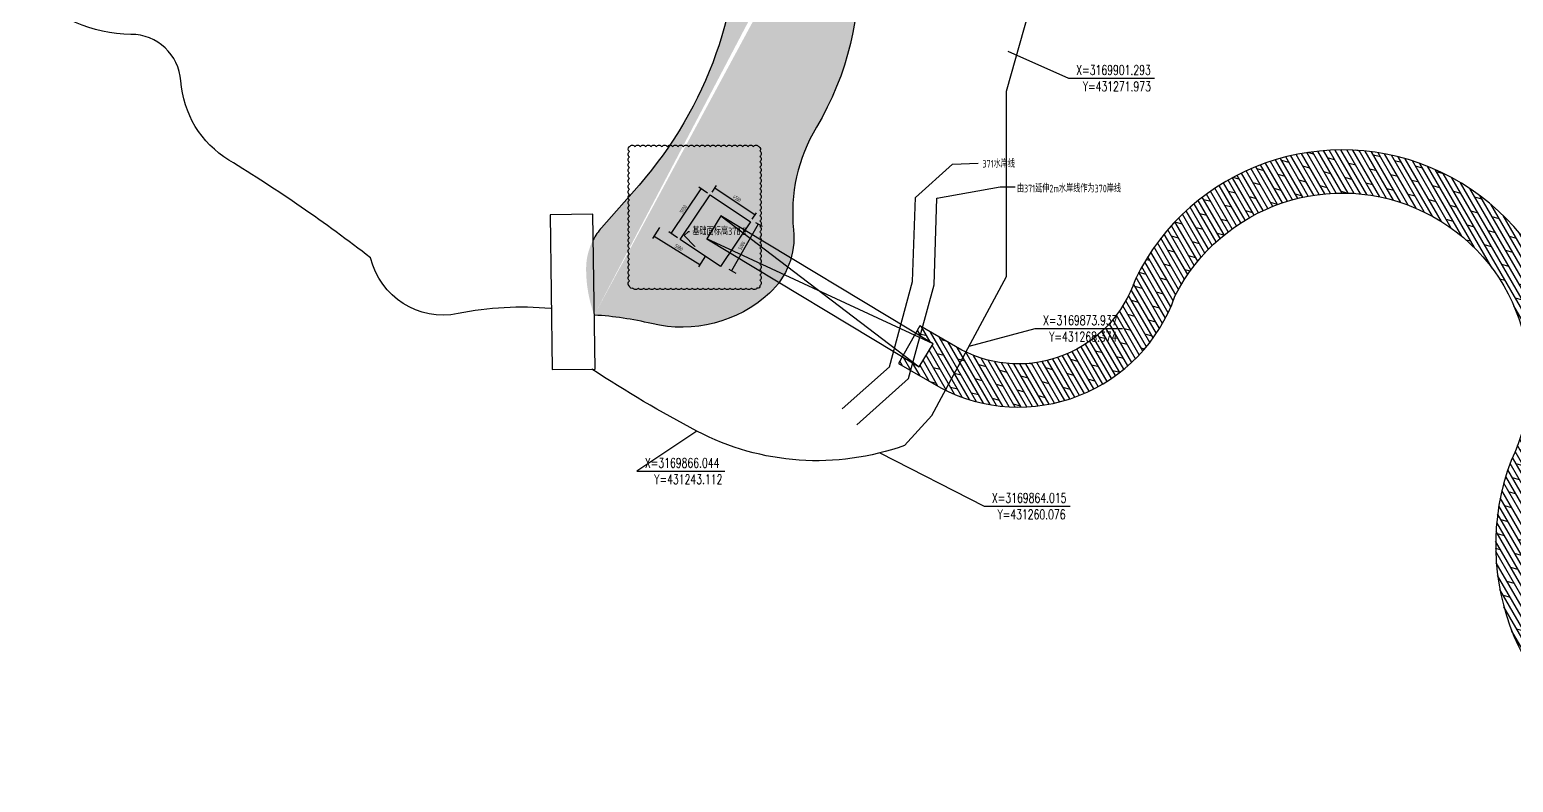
# Model space of a CAD drawing. Header units: millimetres. Extents: x -2430464 to 225692, y -180 to 1805330.
# Drawn here: x -211516 to -73847, y 1098942 to 1168783 of the extents above; entities that cross this region are included whole.
import ezdxf

# ---------------------------------------------------------------- set-up
doc = ezdxf.new("R2010")
doc.units = ezdxf.units.MM
doc.header["$LTSCALE"] = 1000
doc.layers.get('0').update_dxf_attribs({"linetype": 'CONTINUOUS'})
doc.layers.get('DEFPOINTS').update_dxf_attribs({"linetype": 'CONTINUOUS'})
for name, color, linetype in [('03LS-上木标注', 50, 'CONTINUOUS'), ('DIM_COOR', 3, 'CONTINUOUS'), ('HYDA', 7, 'CONTINUOUS'), ('LP-003设计水位线', 172, 'CONTINUOUS'), ('LP-014绿化填充', 88, 'CONTINUOUS'), ('LP-10铺装填充', 251, 'CONTINUOUS'), ('PUB_TEXT', 7, 'CONTINUOUS'), ('W-bridge approach引桥', 4, 'CONTINUOUS'), ('W-STEEL_FRAME钢架', 3, 'CONTINUOUS'), ('W-WOOD_FLOOR木地板', 30, 'CONTINUOUS'), ('现状', 8, 'CONTINUOUS')]:
    doc.layers.add(name, color=color, linetype=linetype)
doc.styles.add('_TCH_DIM', font='SIMPLEX.shx', dxfattribs={"width": 0.7, "bigfont": 'GBCBIG.shx'})
doc.styles.get("Standard").update_dxf_attribs({"font": 'tssdeng.shx', "width": 0.7, "bigfont": 'hztxt.shx'})
doc.dimstyles.get("Standard").update_dxf_attribs({"dimscale": 100, "dimtxt": 3.5, "dimasz": 1, "dimexe": 2.5, "dimexo": 3, "dimgap": 1.5, "dimtad": 1, "dimdec": 0, "dimzin": 0, "dimdsep": 46, "dimtxsty": 'Standard', "dimblk": 'ARCHTICK', "dimcen": 0.09, "dimadec": 0, "dimazin": 0, "dimtfac": 1, "dimtdec": 0, "dimtix": 1, "dimtmove": 2, "dimatfit": 3, "dimldrblk": 'ARCHTICK', "dimfxl": 0, "dimtolj": 1, "dimtzin": 0, "dimarcsym": 0})

# ---------------------------------------------------------------- blocks, each defined once
blk = doc.blocks.new('_ARCHTICK')
at = {"color": 0, "linetype": 'ByBlock', "const_width": 0.4}
blk.add_lwpolyline([(-0.5, -0.5), (0.5, 0.5)], dxfattribs=at)
blk = doc.blocks.new('*D374')
at = {"layer": '03LS-上木标注', "color": 0, "lineweight": -2, "transparency": 16777216}
for p, q in [((-143923.7968797227, 1150748.04278655), (-146381.0769882937, 1146393.530819844)), ((-143512.7662545374, 1150516.095466849), (-144141.5224780572, 1150870.906791978)), ((-145970.0463631085, 1146161.583500144), (-146598.8025866283, 1146516.394825272))]:
    blk.add_line(p, q, dxfattribs=at)
at = {"layer": 'DEFPOINTS', "color": 0, "transparency": 16777216}
for p in [(-143251.495536536, 1150368.658660335), (-146381.0769882937, 1146393.530819844), (-145708.775645107, 1146014.14669363)]:
    blk.add_point(p, dxfattribs=at)
at = {"layer": '03LS-上木标注', "color": 0, "lineweight": -2, "transparency": 16777216, "xscale": 100, "yscale": 100, "zscale": 100}
for p, rotation in [((-143923.7968797227, 1150748.04278655), 60.56367334164504), ((-146381.0769882937, 1146393.530819844), 240.563673341645)]:
    blk.add_blockref('_ARCHTICK', p, dxfattribs=dict(at, rotation=rotation))
at = {"layer": '03LS-上木标注', "color": 0, "transparency": 16777216, "insert": (-145435.480211843, 1148730.510010254), "char_height": 350, "attachment_point": 5, "rotation": 60.56367334164505}
blk.add_mtext('\\A1;5000', dxfattribs=at)
blk = doc.blocks.new('*D378')
at = {"layer": '03LS-上木标注', "color": 0, "lineweight": -2, "transparency": 16777216}
for p, q in [((-148197.2824479957, 1153707.263646765), (-147793.3555613342, 1154308.425277252)), ((-147932.7830482639, 1154100.916299402), (-144197.6214471376, 1151591.221534787)), ((-144462.1208468694, 1151197.568882151), (-144058.1939602079, 1151798.730512638))]:
    blk.add_line(p, q, dxfattribs=at)
at = {"layer": 'DEFPOINTS', "color": 0, "transparency": 16777216}
for p in [(-148364.5954323113, 1153458.252873344), (-144629.433831185, 1150948.55810873), (-144197.6214471376, 1151591.221534787)]:
    blk.add_point(p, dxfattribs=at)
at = {"layer": '03LS-上木标注', "color": 0, "lineweight": -2, "transparency": 16777216, "xscale": 100, "yscale": 100, "zscale": 100}
for p, rotation in [((-147932.7830482639, 1154100.916299402), 146.1024271486311), ((-144197.6214471376, 1151591.221534787), 326.1024271486311)]:
    blk.add_blockref('_ARCHTICK', p, dxfattribs=dict(at, rotation=rotation))
at = {"layer": '03LS-上木标注', "color": 0, "transparency": 16777216, "insert": (-145883.946514692, 1153115.8305883), "char_height": 350, "attachment_point": 5, "rotation": 326.10242714863114}
blk.add_mtext('\\A1;4500', dxfattribs=at)
blk = doc.blocks.new('*D379')
at = {"layer": '03LS-上木标注', "color": 0, "lineweight": -2, "transparency": 16777216}
for p, q in [((-151992.460912334, 1149872.018480941), (-149203.9111739865, 1154022.198037787)), ((-148613.6062061528, 1153625.565858131), (-149411.42015184, 1154161.625524712)), ((-151402.1559445004, 1149475.386301284), (-152199.9698901875, 1150011.445967866))]:
    blk.add_line(p, q, dxfattribs=at)
at = {"layer": 'DEFPOINTS', "color": 0, "transparency": 16777216}
for p in [(-149203.9111739865, 1154022.198037787), (-148364.5954327285, 1153458.252873821), (-151153.1451710761, 1149308.073316975)]:
    blk.add_point(p, dxfattribs=at)
at = {"layer": '03LS-上木标注', "color": 0, "lineweight": -2, "transparency": 16777216, "xscale": 100, "yscale": 100, "zscale": 100}
for p, rotation in [((-149203.9111739865, 1154022.198037787), 56.10242714995591), ((-151992.460912334, 1149872.018480941), 236.1024271499559)]:
    blk.add_blockref('_ARCHTICK', p, dxfattribs=dict(at, rotation=rotation))
at = {"layer": '03LS-上木标注', "color": 0, "transparency": 16777216, "insert": (-150867.9477143698, 1152128.363992366), "char_height": 350, "attachment_point": 5, "rotation": 56.102427149955915}
blk.add_mtext('\\A1;5000', dxfattribs=at)
blk = doc.blocks.new('*D375')
at = {"layer": '03LS-上木标注', "color": 0, "lineweight": -2, "transparency": 16777216}
for p, q in [((-153079.4407892603, 1150418.486910025), (-153709.5610394565, 1149394.60318325)), ((-153578.5309581878, 1149607.514239334), (-149320.3098363997, 1146986.912613892)), ((-148821.2196674722, 1147797.885284583), (-149451.3399176684, 1146774.001557808))]:
    blk.add_line(p, q, dxfattribs=at)
at = {"layer": 'DEFPOINTS', "color": 0, "transparency": 16777216}
for p in [(-152922.2046917379, 1150673.980177326), (-149320.3098363997, 1146986.912613892), (-148663.9835699499, 1148053.378551884)]:
    blk.add_point(p, dxfattribs=at)
at = {"layer": '03LS-上木标注', "color": 0, "lineweight": -2, "transparency": 16777216, "xscale": 100, "yscale": 100, "zscale": 100}
for p, rotation in [((-153578.5309581878, 1149607.514239334), 148.390957170634), ((-149320.3098363997, 1146986.912613892), 328.3909571706341)]:
    blk.add_blockref('_ARCHTICK', p, dxfattribs=dict(at, rotation=rotation))
at = {"layer": '03LS-上木标注', "color": 0, "transparency": 16777216, "insert": (-151279.0812916445, 1148573.997799522), "char_height": 350, "attachment_point": 5, "rotation": 328.390957170634}
blk.add_mtext('\\A1;5000', dxfattribs=at)
blk = doc.blocks.new('23YINQIAO')
at = {"layer": 'W-bridge approach引桥'}
for p, q in [((0, 0), (23000, -2500)), ((23000, 0), (0, -2500))]:
    blk.add_line(p, q, dxfattribs=at)
blk.add_lwpolyline([(0, -2500), (23000, -2500), (23000, 0), (0, 0)], close=True, dxfattribs=at)

msp = doc.modelspace()

# ---------------------------------------------------------------- hatches: boundary and pattern name
at = {"layer": 'LP-014绿化填充'}
h = msp.add_hatch(dxfattribs=at)
h.set_pattern_fill('CROSS', color=256, scale=300)
h.set_pattern_definition([(0, (-431392709.98357, -3169114513.621448), (476.25, 476.25), [238.125, -714.375]), (90, (-431392590.92107, -3169114632.683948), (-476.25, 476.25), [238.125, -714.375])])
edge = h.paths.add_edge_path()
edge.add_arc((-183043.8371509016, 1179008.878506107), 37352.2674651971, -41.28010995293681, 2.2851756265657173, ccw=False)
edge.add_line((-154973.8619332612, 1154366.062594337), (-158460.2262094319, 1150394.837910576))
edge.add_arc((-154151.4303175509, 1146612.117649956), 5733.64583907974, 138.7198900454956, 179.8934164844077)
edge.add_arc((-147311.7262649834, 1146599.394190235), 12573.36172609495, 179.8934164845375, 200.0158733906191)
edge.add_arc((-82928.62649002671, 1194517.031258507), 48853.9800301853, 124.4444848456337, 171.4377468858814)
edge.add_arc((-24908.9039079845, 1185781.467404766), 107527.6392339944, 171.4377468858316, 177.7924864473781)
edge.add_arc((-187820.0680280626, 1192061.278239174), 55504.51532172667, 343.03308399434843, 357.79248644729023, ccw=False)
edge.add_arc((-161815.7625987828, 1173704.23839323), 27170.26221057995, -30.973574931936128, 4.559204774895591, ccw=False)
edge.add_arc((-125291.1690960228, 1151780.969205303), 15428.74790008438, 149.0264250685383, 185.8762185983437)
edge.add_arc((-147596.9980197847, 1149485.242829723), 6994.908438038957, -47.61728617154017, 5.876218596222316, ccw=False)
edge.add_arc((-150999.1304163039, 1153213.311409397), 12041.98681867961, 256.53349664274253, 312.38271382832255, ccw=False)
edge.add_arc((-161009.7158409059, 1111408.569145126), 30944.61919208876, 76.53349664267674, 86.50934485443014)
edge.add_spline(control_points=[(-107855.1183221638, 1237196.656713886), (-108781.6656727493, 1236379.013306541), (-109707.5488806665, 1235560.226082725), (-110633.4320885241, 1234741.43885891)], knot_values=[310110.3547635298, 310110.3547635298, 310110.3547635298, 310110.3547635298, 313771.1323424431, 313771.1323424431, 313771.1323424431, 313771.1323424431], degree=3, periodic=0)
edge.add_line((-145721.2742581666, 1180498.235383911), (-145720.7966935337, 1198348.542087955))
edge.add_line((-145720.7966935337, 1198348.542087955), (-116014.0696600378, 1241885.801811619))
edge.add_line((-116014.0696600378, 1241885.801811619), (-107856.8736101091, 1237197.665520592))
at = {"layer": 'W-WOOD_FLOOR木地板'}
h = msp.add_hatch(dxfattribs=at)
h.set_pattern_fill('DOLMIT', color=256, scale=600, angle=120)
h.set_pattern_definition([(120, (-2559274.481044799, -976417.2961703106), (-412.4404728073154, -238.1226179999999), []), (165, (-2559274.481044799, -976417.2961703106), (-348.6354716218353, -1301.125293413426), [673.5127620000001, -1347.024])])
h.paths.add_polyline_path([(-108945.909963808, 1145583.010930732, -0.461885297963953), (-125034.6816715505, 1139053.952778634), (-128914.9319048682, 1141288.931695241), (-129299.7929935073, 1140616.537098662), (-127686.9542267192, 1139644.680879926), (-128977.2455083542, 1137503.384915204), (-130541.9992570621, 1138446.266307185), (-130901.6710573053, 1137817.880164331), (-126962.6849778984, 1135548.379496032, 0.4578530459833144), (-105244.9134144923, 1144044.221767108, -0.9894876243785843), (-74047.40184053499, 1128811.650055039, 0.9463334854457344), (-33826.99643175397, 1110933.533933852, -0.3088704204326965), (-26642.25421562046, 1114955.068100214), (-23244.98104479909, 1114200.703829689), (-23112.00167864468, 1114799.575290813), (-26371.16100468813, 1115654.309953785), (-25736.96731051803, 1118072.532102032), (-22569.68524228921, 1117241.892817388), (-22377.90034634154, 1118105.594489153), (-25775.17351716291, 1118859.958759678, 0.3223866475410047), (-37397.98727215454, 1112735.955088452, -0.9419137824269325), (-70359.12795619527, 1127255.299083753, 0.9919434119429231)])

# ---------------------------------------------------------------- linework, layer by layer
at = {"layer": '03LS-上木标注'}
for p, q in [((-151153.1451710761, 1149308.073316975), (-148364.5954323113, 1153458.252873344)), ((-147417.9835699499, 1146798.378551884), (-151153.1451710761, 1149308.073316975))]:
    msp.add_line(p, q, dxfattribs=at)
at = {"layer": '03LS-上木标注', "color": 6}
msp.add_lwpolyline([(-155856.9326455295, 1157929.53751461, -0.52056705), (-155356.9326455295, 1157929.53751461, -0.52056705), (-154856.9326455295, 1157929.53751461, -0.52056705), (-154356.9326455295, 1157929.53751461, -0.52056705), (-153856.9326455295, 1157929.53751461, -0.52056705), (-153356.9326455295, 1157929.53751461, -0.52056705), (-152856.9326455295, 1157929.53751461, -0.52056705), (-152356.9326455295, 1157929.53751461, -0.52056705), (-151856.9326455295, 1157929.53751461, -0.52056705), (-151356.9326455295, 1157929.53751461, -0.52056705), (-150856.9326455295, 1157929.53751461, -0.52056705), (-150356.9326455295, 1157929.53751461, -0.52056705), (-149856.9326455295, 1157929.53751461, -0.52056705), (-149356.9326455295, 1157929.53751461, -0.52056705), (-148856.9326455295, 1157929.53751461, -0.52056705), (-148356.9326455295, 1157929.53751461, -0.52056705), (-147856.9326455295, 1157929.53751461, -0.52056705), (-147356.9326455295, 1157929.53751461, -0.52056705), (-146856.9326455295, 1157929.53751461, -0.52056705), (-146356.9326455295, 1157929.53751461, -0.52056705), (-145856.9326455295, 1157929.53751461, -0.52056705), (-145356.9326455295, 1157929.53751461, -0.52056705), (-144856.9326455295, 1157929.53751461, -0.52056705), (-144356.9326455295, 1157929.53751461, -0.52056705), (-143856.9326455295, 1157929.53751461, -0.52056705), (-143762.775645107, 1157523.694515152, -0.52056705), (-143762.775645107, 1157023.694515152, -0.52056705), (-143762.775645107, 1156523.694515152, -0.52056705), (-143762.775645107, 1156023.694515152, -0.52056705), (-143762.775645107, 1155523.694515152, -0.52056705), (-143762.775645107, 1155023.694515152, -0.52056705), (-143762.775645107, 1154523.694515152, -0.52056705), (-143762.775645107, 1154023.694515152, -0.52056705), (-143762.775645107, 1153523.694515152, -0.52056705), (-143762.775645107, 1153023.694515152, -0.52056705), (-143762.775645107, 1152523.694515152, -0.52056705), (-143762.775645107, 1152023.694515152, -0.52056705), (-143762.775645107, 1151523.694515152, -0.52056705), (-143762.775645107, 1151023.694515152, -0.52056705), (-143762.775645107, 1150523.694515152, -0.52056705), (-143762.775645107, 1150023.694515152, -0.52056705), (-143762.775645107, 1149523.694515152, -0.52056705), (-143762.775645107, 1149023.694515152, -0.52056705), (-143762.775645107, 1148523.694515152, -0.52056705), (-143762.775645107, 1148023.694515152, -0.52056705), (-143762.775645107, 1147523.694515152, -0.52056705), (-143762.775645107, 1147023.694515152, -0.52056705), (-143762.775645107, 1146523.694515152, -0.52056705), (-143762.775645107, 1146023.694515152, -0.52056705), (-143762.775645107, 1145523.694515152, -0.52056705), (-143762.775645107, 1145023.694515152, -0.52056705), (-144037.2278237045, 1144798.14669363, -0.52056705), (-144537.2278237045, 1144798.14669363, -0.52056705), (-145037.2278237045, 1144798.14669363, -0.52056705), (-145537.2278237045, 1144798.14669363, -0.52056705), (-146037.2278237045, 1144798.14669363, -0.52056705), (-146537.2278237045, 1144798.14669363, -0.52056705), (-147037.2278237045, 1144798.14669363, -0.52056705), (-147537.2278237045, 1144798.14669363, -0.52056705), (-148037.2278237045, 1144798.14669363, -0.52056705), (-148537.2278237045, 1144798.14669363, -0.52056705), (-149037.2278237045, 1144798.14669363, -0.52056705), (-149537.2278237045, 1144798.14669363, -0.52056705), (-150037.2278237045, 1144798.14669363, -0.52056705), (-150537.2278237045, 1144798.14669363, -0.52056705), (-151037.2278237045, 1144798.14669363, -0.52056705), (-151537.2278237045, 1144798.14669363, -0.52056705), (-152037.2278237045, 1144798.14669363, -0.52056705), (-152537.2278237045, 1144798.14669363, -0.52056705), (-153037.2278237045, 1144798.14669363, -0.52056705), (-153537.2278237045, 1144798.14669363, -0.52056705), (-154037.2278237045, 1144798.14669363, -0.52056705), (-154537.2278237045, 1144798.14669363, -0.52056705), (-155037.2278237045, 1144798.14669363, -0.52056705), (-155537.2278237045, 1144798.14669363, -0.52056705), (-155856.9326455295, 1144978.441872044, -0.52056705), (-155856.9326455295, 1145478.441872044, -0.52056705), (-155856.9326455295, 1145978.441872044, -0.52056705), (-155856.9326455295, 1146478.441871567, -0.52056705), (-155856.9326455295, 1146978.441871567, -0.52056705), (-155856.9326455295, 1147478.441871567, -0.52056705), (-155856.9326455295, 1147978.441871567, -0.52056705), (-155856.9326455295, 1148478.441872044, -0.52056705), (-155856.9326455295, 1148978.441872044, -0.52056705), (-155856.9326455295, 1149478.441872044, -0.52056705), (-155856.9326455295, 1149978.441872044, -0.52056705), (-155856.9326455295, 1150478.441871567, -0.52056705), (-155856.9326455295, 1150978.441871567, -0.52056705), (-155856.9326455295, 1151478.441871567, -0.52056705), (-155856.9326455295, 1151978.441872044, -0.52056705), (-155856.9326455295, 1152478.441872044, -0.52056705), (-155856.9326455295, 1152978.441872044, -0.52056705), (-155856.9326455295, 1153478.441872044, -0.52056705), (-155856.9326455295, 1153978.441872044, -0.52056705), (-155856.9326455295, 1154478.441872044, -0.52056705), (-155856.9326455295, 1154978.441871567, -0.52056705), (-155856.9326455295, 1155478.441872044, -0.52056705), (-155856.9326455295, 1155978.441871567, -0.52056705), (-155856.9326455295, 1156478.441872044, -0.52056705), (-155856.9326455295, 1156978.441872044, -0.52056705), (-155856.9326455295, 1157478.441872044, -0.52056705)], format="xyb", close=True, dxfattribs=at)
at = {"layer": '03LS-上木标注'}
for points in [[(-148364.5954323113, 1153458.252873344), (-144629.4338311851, 1150948.55810873), (-147417.9835699499, 1146798.378551884), (-151153.1451709569, 1149308.073316975), (-148364.5954323113, 1153458.252873344)], [(-129583.9835699499, 1145403.378551884), (-129583.9835699499, 1145403.378551884), (-129332.9835699499, 1153213.378551884), (-129332.9835699499, 1153213.378551884)]]:
    msp.add_lwpolyline(points, dxfattribs=at)
at = {"layer": '03LS-上木标注', "color": 1}
for points in [[(-136109.9835699499, 1133589.378551884), (-131740.9835699499, 1137507.378551884), (-129583.9835699499, 1145403.378551884), (-129332.9835699499, 1153213.378551884)], [(-134774.711127013, 1132100.403232021), (-129966.9728125036, 1136411.851782246), (-127592.5842783153, 1145103.632897777), (-127334.0156398714, 1153149.135152264)]]:
    msp.add_lwpolyline(points, dxfattribs=at)
at = {"layer": 'DIM_COOR', "color": 3}
for p, q in [((-120737.4682599008, 1166778.995897217), (-115122.7840641439, 1164280.662240429)), ((-115122.7840641439, 1164280.662240429), (-107136.7840641439, 1164280.662240429)), ((-124335.8481989801, 1139423.031273289), (-118218.9810447991, 1141055.203829689)), ((-118218.9810447991, 1141055.203829689), (-110100.9810447991, 1141055.203829689)), ((-149597.7796053588, 1131530.167638225), (-155163.5630984008, 1127821.34914772)), ((-132634.4655528367, 1129501.804008408), (-122948.4261207283, 1124567.859537048)), ((-155163.5630984008, 1127821.34914772), (-147012.5630984008, 1127821.34914772)), ((-122948.4261207283, 1124567.859537048), (-114962.4261207283, 1124567.859537048))]:
    msp.add_line(p, q, dxfattribs=at)
at = {"layer": 'HYDA', "color": 140, "linetype": 'Continuous', "elevation": 376500, "flags": 128}
msp.add_lwpolyline([(-130347.6203040779, 1130196.709642334), (-127808.4981989563, 1132973.781273289), (-120863.1981989443, 1145872.281272812), (-120863.1981989443, 1163070.181272907), (-116404.053837806, 1178967.788926048), (-110966.3342427313, 1192897.10065691), (-100720.4537887871, 1207181.043302936), (-83821.39819899201, 1224255.181272907), (-58355.19819894433, 1238807.381273193), (-44795.29819896817, 1252367.281273289), (-30243.19819900393, 1271549.581273003), (-14966.04866811633, 1282549.147412224)], dxfattribs=at)
msp.add_lwpolyline([(-130347.6203040779, 1130196.709642334, -0.2100148082983696), (-149597.7796053588, 1131530.167638225, -0.02512171028782378), (-159352.2104636729, 1137290.161483211, 3.333860436410522)], format="xyb", dxfattribs=at)
at = {"layer": 'LP-003设计水位线', "color": 172, "linetype": 'Continuous', "elevation": -399662.7725343207}
msp.add_lwpolyline([(-110560.8018988669, 1234805.667956276, 0.2079696274620736), (-131238.1133511961, 1201790.602872295, 0.02773489028259563), (-132356.7440621555, 1189923.308231754, -0.06448922022163464), (-134731.4744798839, 1175863.980434341, -0.1562953384663354), (-138519.8507917225, 1159721.26153986, 0.1621876306540991), (-140638.8450493515, 1150201.379197044, -0.2377426127209469), (-142881.8731862009, 1144318.392545147, -0.2486293043409711), (-153803.4303812683, 1141502.404175205, 0.04355536044991958), (-159125.6296644509, 1142295.778087063, -0.1057962990437066)], format="xyb", dxfattribs=at)
at = {"layer": 'LP-003设计水位线', "elevation": 377000}
msp.add_lwpolyline([(-163171.2968446314, 1142906.503872795, 0.07256779815951815), (-171760.8609243333, 1142433.5874757, -0.4037201068722085), (-179881.9305540621, 1147610.742817802, 0.02739271792306081), (-193023.3967706859, 1156673.156631393, -0.2425159999365573), (-197492.2186507881, 1164027.717930241, 0.3934426300374464), (-202122.7835700214, 1168349.778551979, -0.2108694016698869), (-211516.1077777445, 1172509.927503033, -2.261809885792514)], format="xyb", dxfattribs=at)
at = {"layer": 'LP-10铺装填充', "elevation": -399665.2262947477}
msp.add_lwpolyline([(-145721.2742581666, 1180498.235383911, -0.1924125646884016), (-154973.8619332612, 1154366.062594337), (-158460.2262094319, 1150394.837910576, 0.05933413627533568), (-159228.0730207264, 1149277.14925806, 0.05933413627533568)], format="xyb", dxfattribs=at)
at = {"layer": 'W-STEEL_FRAME钢架'}
msp.add_lwpolyline([(-23244.98104479909, 1114200.703829689), (-22377.90034634154, 1118105.594489153), (-25775.17351716291, 1118859.958759678, 0.322386647541047), (-37397.98727215547, 1112735.95508845, -0.9419137824268935), (-70359.12795619527, 1127255.299083753, 0.9919434119429152), (-108945.909963808, 1145583.010930732, -0.4618852979639528), (-125034.6816715505, 1139053.952778634), (-128914.9319048682, 1141288.931695241), (-130901.6710573053, 1137817.880164331), (-126962.6849778984, 1135548.379496032, 0.4578530459833164), (-105244.9134144923, 1144044.221767108, -0.989487624378584), (-74047.40184053499, 1128811.650055039, 0.9463334854457311), (-33826.99643175397, 1110933.533933851, -0.3088704204327126), (-26642.25421562046, 1114955.068100214)], format="xyb", close=True, dxfattribs=at)
at = {"layer": '现状'}
msp.add_lwpolyline([(-163231.5460738242, 1151607.038551254), (-163020.6729567945, 1137236.331139488), (-159052.2427565157, 1137294.563154144), (-159263.1158725917, 1151665.27056591), (-163231.5460738242, 1151607.038550777)], dxfattribs=at)

# ---------------------------------------------------------------- block references
at = {"layer": 'W-bridge approach引桥', "rotation": 328.9278865155726}
msp.add_blockref('23YINQIAO', (-147386.8771021664, 1151515.360670967), dxfattribs=at)

# ---------------------------------------------------------------- texts
at = {"layer": '03LS-上木标注', "char_height": 700, "attachment_point": 1}
for s, insert in [('\\A1;371水岸线', (-123110.0941869915, 1156687.88280241)), ('\\A1;由371延伸2m水岸线作为370岸线', (-119916.4689094722, 1154390.047239227)), ('\\A1;基础面标高378.5', (-150021.4835699499, 1150419.760904713))]:
    msp.add_mtext(s, dxfattribs=dict(at, insert=insert))
at = {"layer": 'PUB_TEXT', "color": 7, "style": '_TCH_DIM', "width": 0.7058823529411765}
for s, p in [('X=3169901.293', (-114396.7840641439, 1164595.662240429)), ('Y=431271.973', (-113796.7840641439, 1163073.162240429)), ('X=3169873.937', (-117480.9810447991, 1141370.203829689)), ('Y=431268.374', (-116910.9810447991, 1139847.703829689)), ('X=3169866.044', (-154422.5630984008, 1128136.34914772)), ('Y=431243.112', (-153552.5630984008, 1126613.84914772)), ('X=3169864.015', (-122222.4261207283, 1124882.859537048)), ('Y=431260.076', (-121712.4261207283, 1123360.359537048))]:
    msp.add_text(s, height=892.5, dxfattribs=at).set_placement(p)

# ---------------------------------------------------------------- dimensions: what is measured, and where the dimension line sits
at = {"layer": '03LS-上木标注'}
for p1, p2, distance, picture, middle in [((-151153.1451710761, 1149308.073316975), (-148364.5954327285, 1153458.252873821), 1011.1800341602321, '*D379', (-150867.9477143698, 1152128.363992366)), ((-148364.5954323113, 1153458.252873344), (-144629.4338311851, 1150948.55810873), 774.2597847028359, '*D378', (-145883.946514692, 1153115.8305883)), ((-152922.2046917379, 1150673.980177326), (-148663.9835699499, 1148053.378551884), -1252.243492667984, '*D375', (-151279.0812916445, 1148573.997799522))]:
    dim = msp.add_aligned_dim(p1=p1, p2=p2, distance=distance, dimstyle='Standard', override={"dimfxl": 100}, dxfattribs=at)
    dim.commit()
    dim.dimension.update_dxf_attribs({"geometry": picture, "text_midpoint": middle})
at = {"layer": '03LS-上木标注', "color": 3}
dim = msp.add_aligned_dim(p1=(-143251.495536536, 1150368.658660335), p2=(-145708.775645107, 1146014.14669363), distance=-771.9594621959499, dimstyle='Standard', override={"dimfxl": 100}, dxfattribs=at)
dim.commit()
dim.dimension.update_dxf_attribs({"geometry": '*D374', "text_midpoint": (-145435.480211843, 1148730.510010254)})

# ---------------------------------------------------------------- leaders
at = {"layer": '03LS-上木标注', "color": 5, "annotation_type": 0, "has_hookline": 1, "hookline_direction": 0}
for points, text_width in [([(-129332.9835710227, 1153213.378551884), (-125885.411298722, 1156288.636558933), (-123507.8471112549, 1156390.112025661)], 2730.367454068242), ([(-127334.0156409442, 1153149.135152264), (-121466.5243960321, 1154215.047239227), (-120066.4689094722, 1154215.047239227)], 8638.29396325459), ([(-149795.9835699499, 1148667.378551884), (-150784.2744407952, 1149670.055983944), (-150388.6609433591, 1150053.2086796), (-150288.6609433591, 1150053.2086796)], 4379.133858267714)]:
    msp.add_leader(points, dimstyle='Standard', override={"dimgap": 1.5, "dimtad": 0}, dxfattribs=dict(at, text_width=text_width))

doc.saveas('drawing.dxf')
